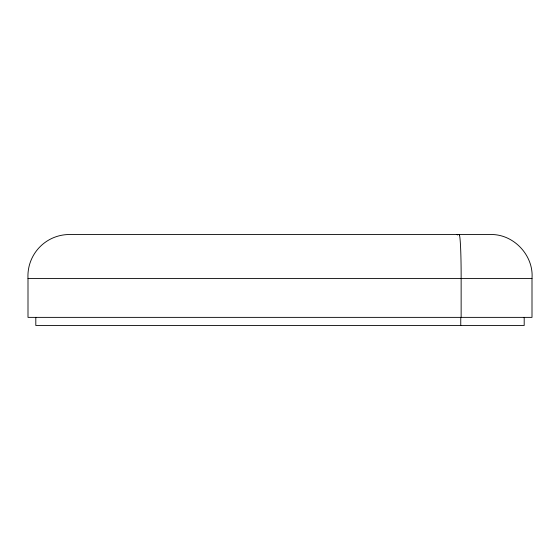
<?xml version="1.0" encoding="UTF-8"?>
<svg xmlns="http://www.w3.org/2000/svg" width="560" height="560" viewBox="0 0 560 560"><rect width="100%" height="100%" fill="white"/><g stroke="black" fill="none" stroke-linecap="round" stroke-linejoin="round"><path stroke-width="0.84" d="M28 278.481L532 278.481L532 317.373L28 317.373L28 278.481A41.538 41.489 90 0 1 68.586 234.528L491.414 234.514C514.199 234.472 533.855 255.773 532 278.481M457.051 234.514L457.569 234.99M459.445 234.997L459.179 234.514A41.538 2.009 90 0 1 461.139 278.481L461.139 317.373M524.195 317.373L524.195 325.486L35.805 325.486L35.805 317.373M460.761 317.373L460.761 325.486"/></g></svg>
